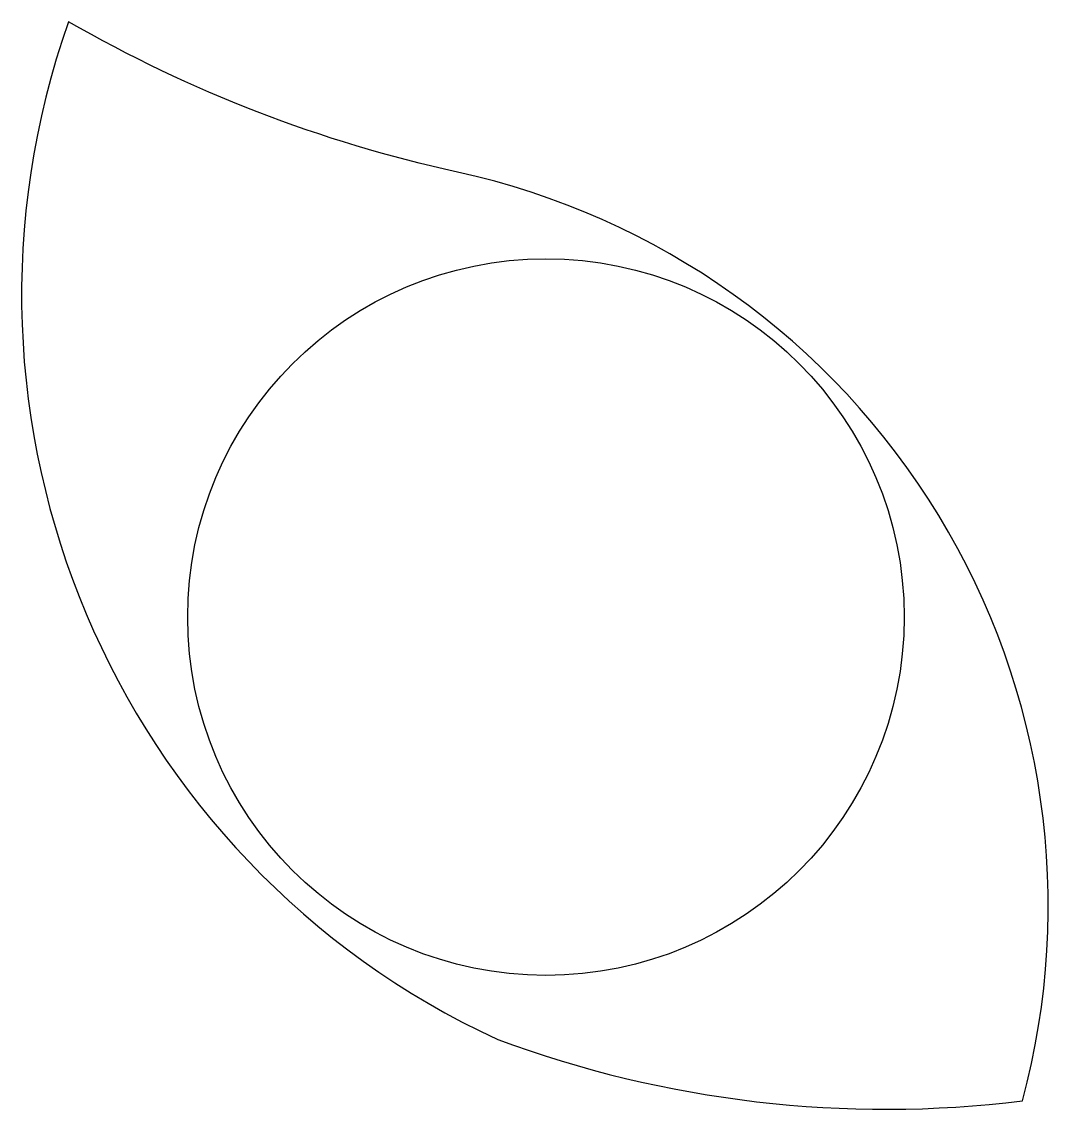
# Model space of a CAD drawing. Header units: millimetres. Extents: x 4.8 to 27.7, y 7 to 31.3.
import ezdxf

# ---------------------------------------------------------------- set-up
doc = ezdxf.new("R2010")
doc.units = ezdxf.units.MM
doc.layers.add('Corte exterior', color=1, linetype='Continuous', true_color=0xff0000)

msp = doc.modelspace()

# ---------------------------------------------------------------- linework, layer by layer
at = {"layer": 'Corte exterior'}
msp.add_lwpolyline([(27.145, 7.194, 0.428238), (14.524, 27.927, -0.076412), (5.841, 31.285, 0.387125), (15.424, 8.566, 0.120062), (27.145, 7.194)], format="xyb", dxfattribs=at)
msp.add_circle((16.501, 17.995), 8, dxfattribs=at)

doc.saveas('drawing.dxf')
